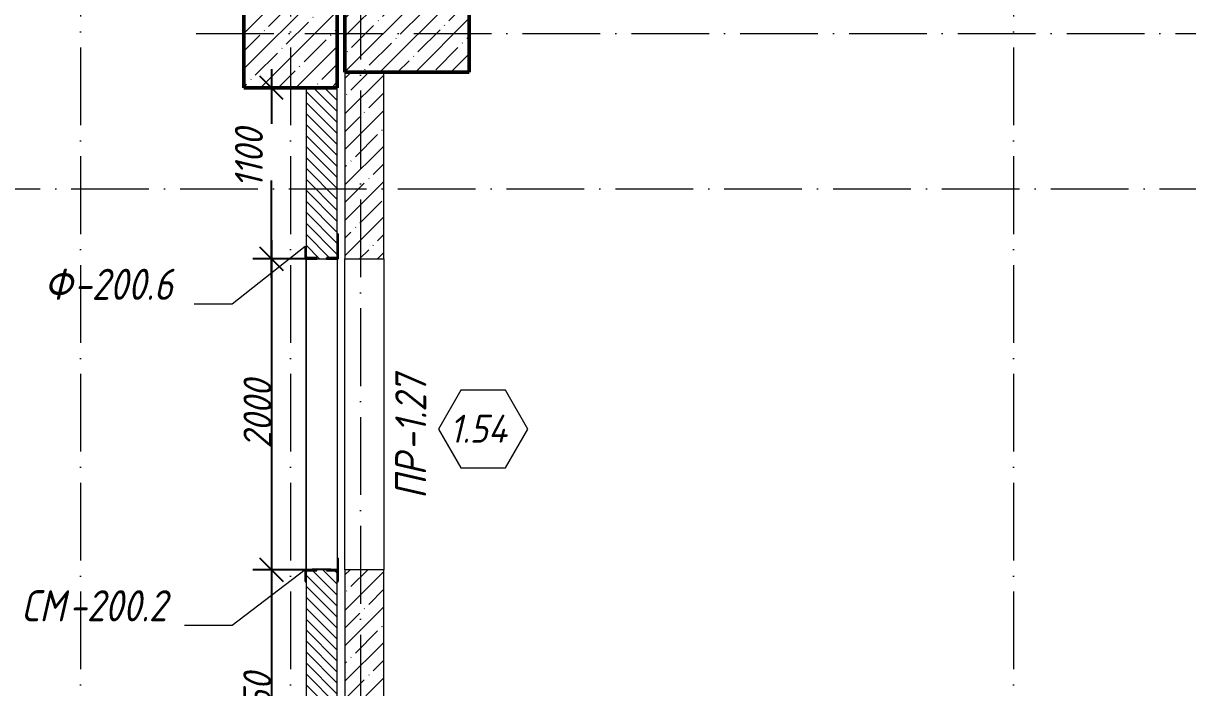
# Model space of a CAD drawing. Header units: millimetres. Extents: x -356862 to 418287, y 0 to 839748.
# Drawn here: x -126870 to -119379, y 616088 to 620363 of the extents above; entities that cross this region are included whole.
import ezdxf

# ---------------------------------------------------------------- set-up
doc = ezdxf.new("R2010")
doc.units = ezdxf.units.MM
doc.linetypes.add('200_ШТРИХ__ш1_п0_6_', pattern=[160, 100, -60])
doc.linetypes.add('50_200_ШТРИХ_1Т_ш5_п1_п1_', pattern=[700, 500, -100, 0, -100])
for name, color, linetype, lineweight in [('A-____-____-DIMS', 7, 'Continuous', 9), ('A-DOOR-____-IDEN', 7, 'Continuous', 9), ('A-DOOR-____-OTLN', 7, 'Continuous', 9), ('A-GENM-____-IDEN', 7, 'Continuous', 9), ('A-GENM-____-MCUT', 7, 'Continuous', 25), ('A-GENM-____-OTLN', 7, 'Continuous', 9), ('A-GENM-____-OTLN-1', 7, 'Continuous', 25), ('A-WALL-____-MCUT-3', 7, 'Continuous', 9), ('A-WALL-____-OTLN', 7, 'Continuous', 9), ('S-COLS-____-MCUT', 7, 'Continuous', 50), ('S-COLS-____-OTLN', 7, 'Continuous', 9), ('S-GRID-____-OTLN-1', 7, '50_200_ШТРИХ_1Т_ш5_п1_п1_', 9)]:
    doc.layers.add(name, color=color, linetype=linetype, lineweight=lineweight)
for name, color, linetype, lineweight, true_color in [('A-DETL-____-MBND', 7, '200_ШТРИХ__ш1_п0_6_', 9, 0x000000), ('A-DOOR-____-OTLN-1', 7, 'Continuous', 9, 0xffffff), ('A-GENM-____-OTLN-2', 7, 'Continuous', 9, 0xf3e072), ('A-WALL-____-MCUT-4', 7, 'Continuous', 13, 0x000000), ('A-WALL-____-PATT-2', 7, 'Continuous', 9, 0x787878), ('A-WALL-____-PATT-3', 9, 'Continuous', 9, 0x808080), ('I-WALL-____-OTLN-1', 7, 'Continuous', 9, 0x000000)]:
    doc.layers.add(name, color=color, linetype=linetype, lineweight=lineweight, true_color=true_color)
doc.styles.add('ISOCPEUR_I_10', font='isocpeui.ttf', dxfattribs={"width": 0.9, "height": 180})
doc.styles.add('ISOCPEUR_I_14', font='isocpeui.ttf', dxfattribs={"width": 0.9, "height": 180})
doc.styles.add('ISOCPEUR_I_2', font='isocpeui.ttf', dxfattribs={"width": 0.85, "height": 2.3})
doc.dimstyles.new('ISO-1_8_0_9К_СРЕДНИЙ_Кладочные_4', dxfattribs={"dimscale": 304.8, "dimtxt": 179.276612, "dimasz": 0.492126, "dimexe": 0.393701, "dimexo": 0, "dimgap": 0, "dimtad": 1, "dimdec": 3, "dimrnd": 0.001, "dimdsep": 46, "dimtxsty": 'ISOCPEUR_I_10', "dimblk1": 'OBLIQUE', "dimblk2": 'OBLIQUE', "dimsah": 1, "dimcen": 0.09, "dimdle": 0.393701, "dimazin": 0, "dimtfac": 1, "dimtdec": 4, "dimtix": 1, "dimtmove": 1, "dimatfit": 3, "dimfxl": 1, "dimtvp": 1, "dimtolj": 1, "dimtzin": 0, "dimarcsym": 2})
doc.dimstyles.new('ISO-1_8_0_9К_СРЕДНИЙ_Кладочные_8', dxfattribs={"dimscale": 304.8, "dimtxt": 179.276612, "dimasz": 0.492126, "dimexe": 0.393701, "dimexo": 0, "dimgap": 0, "dimtad": 1, "dimdec": 3, "dimrnd": 0.001, "dimdsep": 46, "dimtxsty": 'ISOCPEUR_I_14', "dimblk1": 'OBLIQUE', "dimblk2": 'OBLIQUE', "dimsah": 1, "dimcen": 0.09, "dimdle": 0.393701, "dimazin": 0, "dimtfac": 1, "dimtdec": 4, "dimtix": 1, "dimtmove": 0, "dimatfit": 3, "dimfxl": 1, "dimtvp": 1, "dimtolj": 1, "dimtzin": 0, "dimarcsym": 2})

# ---------------------------------------------------------------- blocks, each defined once
blk = doc.blocks.new('Проем_Дверь_Прямоугольный - 2000х2100h_дверные проемы-35110968-АР1_Кладочный план 1 этажа в осях 1-64_Ю-ЯЯ')
at = {"layer": 'A-DOOR-____-OTLN-1'}
for p, q in [((1000, 100), (-1000, 100)), ((1000, -100), (-1000, -100))]:
    blk.add_line(p, q, dxfattribs=at)
blk = doc.blocks.new('BSC_Колонна _Прямоугольная - 500х800-V103-АР1_Кладочный план 1 этажа в осях 1-64_Ю-ЯЯ')
at = {"layer": 'S-COLS-____-OTLN'}
h = blk.add_hatch(dxfattribs=at)
h.set_pattern_fill('FP_106', color=256, style=0, pattern_type=2)
h.set_pattern_definition([(315, (-75581.04, 50600), (114.04925, 114.04925), []), (315, (-75581.04, 50485.95), (114.04925, 114.04925), [201.613, -40.323, 3.353, -36.97])])
h.paths.add_polyline_path([(-250, -400), (250, -400), (250, 400), (-250, 400)], flags=0)
at = {"layer": 'S-COLS-____-MCUT'}
for p, q in [((250, 400), (-250, 400)), ((-250, 400), (-250, -400)), ((250, -400), (250, 400)), ((-250, -400), (250, -400))]:
    blk.add_line(p, q, dxfattribs=at)
blk = doc.blocks.new('BSC_Колонна _Прямоугольная - 600х600-V114-АР1_Кладочный план 1 этажа в осях 1-64_Ю-ЯЯ')
at = {"layer": 'S-COLS-____-OTLN'}
h = blk.add_hatch(dxfattribs=at)
h.set_pattern_fill('FP_118', color=256, style=0, pattern_type=2)
h.set_pattern_definition([(45, (-49850, -75531.04), (-114.04925, 114.04925), []), (45, (-49735.95, -75531.04), (-114.04925, 114.04925), [201.613, -40.323, 3.353, -36.97])])
h.paths.add_polyline_path([(-300, -300), (300, -300), (300, 300), (-300, 300)], flags=0)
at = {"layer": 'S-COLS-____-MCUT'}
for p, q in [((300, 300), (-300, 300)), ((-300, 300), (-300, -300)), ((300, -300), (300, 300)), ((-300, -300), (300, -300))]:
    blk.add_line(p, q, dxfattribs=at)
blk = doc.blocks.new('Фахверк_СКБ_Уголок - 200_4420-28235837-АР1_Кладочный план 1 этажа в осях 1-64_Ю-ЯЯ')
at = {"layer": 'A-GENM-____-MCUT'}
for p, q in [((200, 156), (125, 156)), ((125, 156), (125, 81)), ((131, 81), (131, 150)), ((131, 150), (200, 150)), ((200, 150), (200, 156)), ((125, 81), (131, 81)), ((131, 19), (125, 19)), ((125, 19), (125, -56)), ((131, -50), (131, 19)), ((125, -56), (200, -56)), ((200, -50), (131, -50)), ((200, -56), (200, -50))]:
    blk.add_line(p, q, dxfattribs=at)
blk = doc.blocks.new('Фахверк_Влож_Полоса нижняя - Полоса_Фахверка-V185-АР1_Кладочный план 1 этажа в осях 1-64_Ю-ЯЯ')
at = {"layer": 'A-DETL-____-MBND'}
for q in [(75, -50), (160, -44)]:
    blk.add_line((160, -50), q, dxfattribs=at)
blk = doc.blocks.new('154_Стойка_СКБ_Уголок - СМ-2230_200-28216496-АР1_Кладочный план 1 этажа в осях 1-64_Ю-ЯЯ')
at = {"layer": 'A-GENM-____-MCUT'}
for p, q in [((125, 156), (125, 81)), ((200, 156), (125, 156)), ((131, 81), (131, 150)), ((131, 150), (200, 150)), ((200, 150), (200, 156)), ((125, 81), (131, 81)), ((131, 19), (125, 19)), ((125, 19), (125, -56)), ((131, -50), (131, 19)), ((125, -56), (200, -56)), ((200, -50), (131, -50)), ((200, -56), (200, -50))]:
    blk.add_line(p, q, dxfattribs=at)
blk = doc.blocks.new('Стойка_Влож_Полоса боковая - Полоса-28213942-АР1_Кладочный план 1 этажа в осях 1-64_Ю-ЯЯ')
at = {"layer": 'A-GENM-____-OTLN'}
for p, q in [((-5, 60), (0, 60)), ((-5, -60), (-5, 60)), ((0, 31), (0, -31)), ((0, -60), (-5, -60))]:
    blk.add_line(p, q, dxfattribs=at)
blk = doc.blocks.new('Стойка_Влож_Уголок_Опорный - Уголок-28213941-АР1_Кладочный план 1 этажа в осях 1-64_Ю-ЯЯ')
at = {"layer": 'A-DETL-____-MBND'}
for p, q in [((-212, -6), (-212, 0)), ((-212, -75), (-212, -6)), ((-212, -6), (-206, -6)), ((-212, -75), (-206, -75))]:
    blk.add_line(p, q, dxfattribs=at)
blk = doc.blocks.new('АР_Перемычка - АР_Перемычка-35111007-АР1_Кладочный план 1 этажа в осях 1-64_Ю-ЯЯ')
at = {"layer": 'A-GENM-____-OTLN'}
blk.add_line((-400, -100), (-392, -100), dxfattribs=at)
blk = doc.blocks.new('Марка проема - марка проема-27336095-АР1_Кладочный план 1 этажа в осях 1-64_Ю-ЯЯ')
at = {"layer": 'A-DOOR-____-IDEN'}
for p, q in [((-1.439, 0.159), (-2.877, -2.333)), ((1.439, 0.159), (-1.439, 0.159)), ((2.877, -2.333), (1.439, 0.159)), ((-2.877, -2.333), (-1.439, -4.825)), ((1.439, -4.825), (2.877, -2.333)), ((-1.439, -4.825), (1.439, -4.825))]:
    blk.add_line(p, q, dxfattribs=at)
blk = doc.blocks.new('_Oblique')
at = {"color": 0, "linetype": 'ByBlock', "lineweight": -2}
blk.add_line((-0.5, -0.5), (0.5, 0.5), dxfattribs=at)
blk = doc.blocks.new('*D13115')
at = {"layer": 'A-____-____-DIMS', "color": 0, "lineweight": -2, "transparency": 16777216}
for p, q in [((-125273.3, 620067.6), (-125273.3, 619716)), ((-125050.7, 619947.6), (-125393.3, 619947.6)), ((-125273.3, 618727.6), (-125273.3, 619351.6)), ((-125056.7, 618847.6), (-125393.3, 618847.6))]:
    blk.add_line(p, q, dxfattribs=at)
at = {"layer": 'Defpoints', "color": 0, "transparency": 16777216}
for p in [(-125050.7, 619947.6), (-125273.3, 618847.6), (-125056.7, 618847.6)]:
    blk.add_point(p, dxfattribs=at)
at = {"layer": 'A-____-____-DIMS', "color": 0, "lineweight": -2, "transparency": 16777216, "xscale": 150, "yscale": 150, "zscale": 150}
for p, rotation in [((-125273.3, 619947.6), 90), ((-125273.3, 618847.6), 270)]:
    blk.add_blockref('_Oblique', p, dxfattribs=dict(at, rotation=rotation))
at = {"layer": 'A-____-____-DIMS', "color": 0, "transparency": 16777216, "insert": (-125508.5, 619302.1), "char_height": 180, "width": 463.361, "attachment_point": 1, "rotation": 90, "line_spacing_factor": 1.149209, "style": 'ISOCPEUR_I_10'}
blk.add_mtext('\\A1;1100', dxfattribs=at)
blk = doc.blocks.new('*D13116')
at = {"layer": 'A-____-____-DIMS', "color": 0, "lineweight": -2, "transparency": 16777216}
for p, q in [((-125273.3, 618967.6), (-125273.3, 616727.6)), ((-125056.7, 618847.6), (-125393.3, 618847.6)), ((-125056.7, 616847.6), (-125393.3, 616847.6))]:
    blk.add_line(p, q, dxfattribs=at)
at = {"layer": 'Defpoints', "color": 0, "transparency": 16777216}
for p in [(-125056.7, 618847.6), (-125273.3, 616847.6), (-125056.7, 616847.6)]:
    blk.add_point(p, dxfattribs=at)
at = {"layer": 'A-____-____-DIMS', "color": 0, "lineweight": -2, "transparency": 16777216, "xscale": 150, "yscale": 150, "zscale": 150}
for p, rotation in [((-125273.3, 618847.6), 90), ((-125273.3, 616847.6), 270)]:
    blk.add_blockref('_Oblique', p, dxfattribs=dict(at, rotation=rotation))
at = {"layer": 'A-____-____-DIMS', "color": 0, "transparency": 16777216, "insert": (-125363.3, 617847.6), "char_height": 180, "width": 546.104, "attachment_point": 5, "rotation": 90, "style": 'ISOCPEUR_I_14'}
blk.add_mtext('\\A1;2000', dxfattribs=at)
blk = doc.blocks.new('*D13117')
at = {"layer": 'A-____-____-DIMS', "color": 0, "lineweight": -2, "transparency": 16777216}
for p, q in [((-125273.3, 616967.6), (-125273.3, 614977.6)), ((-125056.7, 616847.6), (-125393.3, 616847.6)), ((-125050.7, 615097.6), (-125393.3, 615097.6))]:
    blk.add_line(p, q, dxfattribs=at)
at = {"layer": 'Defpoints', "color": 0, "transparency": 16777216}
for p in [(-125056.7, 616847.6), (-125273.3, 615097.6), (-125050.7, 615097.6)]:
    blk.add_point(p, dxfattribs=at)
at = {"layer": 'A-____-____-DIMS', "color": 0, "lineweight": -2, "transparency": 16777216, "xscale": 150, "yscale": 150, "zscale": 150}
for p, rotation in [((-125273.3, 616847.6), 90), ((-125273.3, 615097.6), 270)]:
    blk.add_blockref('_Oblique', p, dxfattribs=dict(at, rotation=rotation))
at = {"layer": 'A-____-____-DIMS', "color": 0, "transparency": 16777216, "insert": (-125364.5, 615972.6), "char_height": 180, "width": 504.733, "attachment_point": 5, "rotation": 90, "style": 'ISOCPEUR_I_14'}
blk.add_mtext('\\A1;1750', dxfattribs=at)

msp = doc.modelspace()

# ---------------------------------------------------------------- hatches: boundary and pattern name
at = {"layer": 'A-WALL-____-PATT-2'}
h = msp.add_hatch(dxfattribs=at)
h.set_pattern_fill('FP_2', color=256, style=0, pattern_type=2)
h.set_pattern_definition([(45, (-175000.74, 544716.51), (-114.04925, 114.04925), []), (45, (-174886.69, 544716.51), (-114.04925, 114.04925), [201.612, -40.322, 3.353, -36.97])])
h.paths.add_polyline_path([(-124550.7357, 615097.5526), (-124550.7357, 616847.5526), (-124800.7357, 616847.5526), (-124800.7357, 615097.5526)], flags=0)
h.paths.add_polyline_path([(-124550.7357, 618847.5526), (-124550.7357, 620047.5526), (-124800.7357, 620047.5526), (-124800.7357, 618847.5526)], flags=0)
at = {"layer": 'A-WALL-____-PATT-3'}
h = msp.add_hatch(dxfattribs=at)
h.set_pattern_fill('FP_6', color=256, style=0, pattern_type=2)
h.set_pattern_definition([(135, (-175000.736, 544716.51), (-35.35534, -35.35534), [])])
h.paths.add_polyline_path([(-125050.7357, 615097.5526), (-124850.7357, 615097.5526), (-124850.7357, 616841.5526), (-124919.7357, 616841.5526), (-124919.7357, 616847.5526), (-124981.7357, 616847.5526), (-124981.7357, 616841.5526), (-125050.7357, 616841.5526), (-125050.7357, 616772.5526)], flags=0)
h.paths.add_polyline_path([(-124919.7357, 618847.5526), (-124919.7357, 618853.5526), (-124850.7357, 618853.5526), (-124850.7357, 619947.5526), (-125050.7357, 619947.5526), (-125050.7357, 618853.5526), (-124981.7357, 618853.5526), (-124981.7357, 618847.5526)], flags=0)

# ---------------------------------------------------------------- linework, layer by layer
at = {"layer": 'A-GENM-____-IDEN'}
for p, q in [((-125056.7357, 618927.5526), (-125526.5459, 618556.4193)), ((-125526.5459, 618556.4193), (-125770.8134, 618556.4193)), ((-125056.7357, 616847.5526), (-125526.5459, 616488.4421)), ((-125526.5459, 616488.4421), (-125832.4515, 616488.4421))]:
    msp.add_line(p, q, dxfattribs=at)
at = {"layer": 'A-WALL-____-MCUT-3'}
for p, q in [((-124800.7357, 620047.5526), (-124800.7357, 618847.5526)), ((-124550.7357, 618847.5526), (-124550.7357, 620047.5526)), ((-124800.7357, 618847.5526), (-124550.7357, 618847.5526)), ((-124550.7357, 616847.5526), (-124800.7357, 616847.5526)), ((-124800.7357, 616847.5526), (-124800.7357, 615097.5526)), ((-124550.7357, 615097.5526), (-124550.7357, 616847.5526))]:
    msp.add_line(p, q, dxfattribs=at)
at = {"layer": 'A-WALL-____-MCUT-4'}
for p, q in [((-125050.7357, 619947.5526), (-125050.7357, 618922.5526)), ((-124850.7357, 618922.5526), (-124850.7357, 619947.5526)), ((-124981.7357, 618847.5526), (-124919.7357, 618847.5526)), ((-125050.7357, 616772.5526), (-125050.7357, 615097.5526)), ((-124850.7357, 615097.5526), (-124850.7357, 616772.5526))]:
    msp.add_line(p, q, dxfattribs=at)
at = {"layer": 'A-WALL-____-OTLN'}
for p, q in [((-124800.7357, 616847.5526), (-124800.7357, 618847.5526)), ((-124550.7357, 618847.5526), (-124550.7357, 616847.5526))]:
    msp.add_line(p, q, dxfattribs=at)
at = {"layer": 'I-WALL-____-OTLN-1'}
for p, q in [((-125050.7357, 616847.5526), (-125050.7357, 618847.5526)), ((-124850.7357, 618847.5526), (-124850.7357, 616847.5526))]:
    msp.add_line(p, q, dxfattribs=at)
at = {"layer": 'S-GRID-____-OTLN-1'}
for p, q in [((-126500.7357, 635609.362), (-126500.7357, 597608.0984)), ((-125150.7357, 635609.362), (-125150.7357, 611391.9943)), ((-120500.7357, 635609.362), (-120500.7357, 597608.0984)), ((-124700.7357, 635331.4864), (-124700.7357, 611391.9943)), ((-125758.718, 620297.5526), (-70926.3291, 620297.5526)), ((-140563.2897, 619297.5526), (-70926.3291, 619297.5526))]:
    msp.add_line(p, q, dxfattribs=at)

# ---------------------------------------------------------------- block references
at = {"layer": 'A-DOOR-____-IDEN', "xscale": 99.99999999999993, "yscale": 99.99999999999993, "zscale": 99.99999999999993}
msp.add_blockref('Марка проема - марка проема-27336095-АР1_Кладочный план 1 этажа в осях 1-64_Ю-ЯЯ', (-123910.8271, 617985.5297), dxfattribs=at)
at = {"layer": 'A-DOOR-____-OTLN', "rotation": 89.99999999999991}
msp.add_blockref('Проем_Дверь_Прямоугольный - 2000х2100h_дверные проемы-35110968-АР1_Кладочный план 1 этажа в осях 1-64_Ю-ЯЯ', (-124950.7357, 617847.5526), dxfattribs=at)
at = {"layer": 'A-GENM-____-OTLN'}
for name, rotation in [('Стойка_Влож_Полоса боковая - Полоса-28213942-АР1_Кладочный план 1 этажа в осях 1-64_Ю-ЯЯ', 269.9999999999999), ('АР_Перемычка - АР_Перемычка-35111007-АР1_Кладочный план 1 этажа в осях 1-64_Ю-ЯЯ', 89.99999999999991)]:
    msp.add_blockref(name, (-124950.7357, 616847.5526), dxfattribs=dict(at, rotation=rotation))
at = {"layer": 'A-GENM-____-OTLN-1'}
for name, p, rotation in [('Фахверк_СКБ_Уголок - 200_4420-28235837-АР1_Кладочный план 1 этажа в осях 1-64_Ю-ЯЯ', (-124900.7357, 618722.5526), 89.99999999999991), ('154_Стойка_СКБ_Уголок - СМ-2230_200-28216496-АР1_Кладочный план 1 этажа в осях 1-64_Ю-ЯЯ', (-125000.7357, 616972.5526), 269.9999999999999)]:
    msp.add_blockref(name, p, dxfattribs=dict(at, rotation=rotation))
at = {"layer": 'A-GENM-____-OTLN-2'}
for name, p, rotation in [('Фахверк_Влож_Полоса нижняя - Полоса_Фахверка-V185-АР1_Кладочный план 1 этажа в осях 1-64_Ю-ЯЯ', (-124894.7357, 618847.5526), 89.99999999999991), ('Стойка_Влож_Уголок_Опорный - Уголок-28213941-АР1_Кладочный план 1 этажа в осях 1-64_Ю-ЯЯ', (-125056.7357, 616847.5526), 180)]:
    msp.add_blockref(name, p, dxfattribs=dict(at, rotation=rotation))
at = {"layer": 'S-COLS-____-OTLN'}
msp.add_blockref('BSC_Колонна _Прямоугольная - 600х600-V114-АР1_Кладочный план 1 этажа в осях 1-64_Ю-ЯЯ', (-125150.7357, 620247.5526), dxfattribs=at)
at = {"layer": 'S-COLS-____-OTLN', "rotation": 89.9999999999999}
msp.add_blockref('BSC_Колонна _Прямоугольная - 500х800-V103-АР1_Кладочный план 1 этажа в осях 1-64_Ю-ЯЯ', (-124400.7357, 620297.5526), dxfattribs=at)

# ---------------------------------------------------------------- texts
at = {"layer": 'A-DOOR-____-IDEN', "char_height": 200, "attachment_point": 1, "rotation": 90, "style": 'ISOCPEUR_I_2'}
for s, insert, width in [('-1.27', (-124477.499, 617612.339), 663.79725), ('ПР', (-124477.499, 617302.7765), 375.18975)]:
    msp.add_mtext(s, dxfattribs=dict(at, insert=insert, width=width))
at = {"layer": 'A-DOOR-____-IDEN', "insert": (-124127.0161, 617844.3493), "char_height": 180, "width": 476.202375, "attachment_point": 1, "style": 'ISOCPEUR_I_14'}
msp.add_mtext('1.54', dxfattribs=at)
at = {"layer": 'A-GENM-____-IDEN', "char_height": 200, "attachment_point": 1, "style": 'ISOCPEUR_I_2'}
for s, insert, width in [('\\fISOCPEUR|b0|i1|c204|p34|;\\W.9;Ф', (-126735.3701, 618783.5354), 230.886), ('-200.6', (-126544.8701, 618783.5354), 865.8225), ('СМ', (-126880.4701, 616715.5583), 367.974562), ('-200.2', (-126576.8607, 616715.5583), 865.8225)]:
    msp.add_mtext(s, dxfattribs=dict(at, insert=insert, width=width))

# ---------------------------------------------------------------- dimensions: what is measured, and where the dimension line sits
at = {"layer": 'A-____-____-DIMS'}
dim = msp.add_linear_dim(base=(-125273.3425, 618847.5526), p1=(-125050.7357, 619947.5526), p2=(-125056.7357, 618847.5526), angle=90, dimstyle='ISO-1_8_0_9К_СРЕДНИЙ_Кладочные_4', override={"dimpost": '<>', "dimfxl": 1100.016364}, dxfattribs=at)
dim.commit()
dim.dimension.update_dxf_attribs({"geometry": '*D13115', "text_midpoint": (-125388.5045, 619533.8001), "dimtype": 160, "text_rotation": 90})
for base, p1, p2, override, picture, middle in [((-125273.3425, 616847.5526), (-125056.7357, 618847.5526), (-125056.7357, 616847.5526), {"dimpost": '<>', "dimfxl": 2000}, '*D13116', (-125363.3425, 617847.5526)), ((-125273.3425, 615097.5526), (-125056.7357, 616847.5526), (-125050.7357, 615097.5526), {"dimpost": '<>', "dimfxl": 1750.010286}, '*D13117', (-125364.5015, 615972.5526))]:
    dim = msp.add_linear_dim(base=base, p1=p1, p2=p2, angle=90, dimstyle='ISO-1_8_0_9К_СРЕДНИЙ_Кладочные_8', override=override, dxfattribs=at)
    dim.commit()
    dim.dimension.update_dxf_attribs({"geometry": picture, "text_midpoint": middle})

doc.saveas('drawing.dxf')
